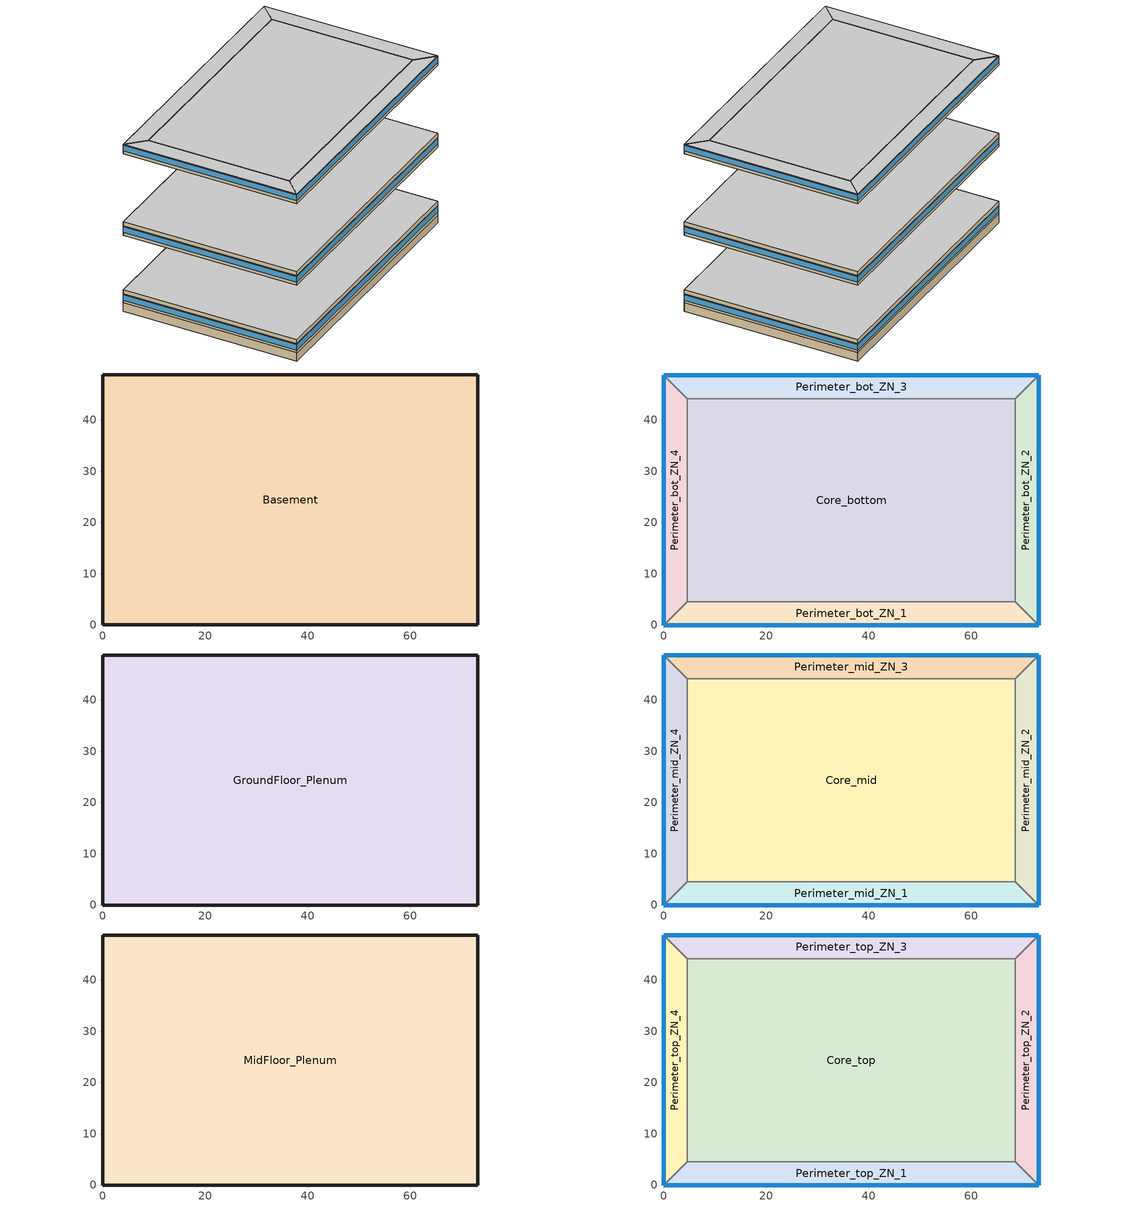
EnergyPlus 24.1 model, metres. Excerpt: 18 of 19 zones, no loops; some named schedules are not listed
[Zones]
Basement
 floor ground (ext-slab): 73.11,48.78 73.11,0.04 0,0.04 0,48.78 z-2.24
 wall ground (Underground Wall Non-res): 73.11,0.04 73.11,48.78 0,48.78 0,0.04 73.11,0.04 z-2.24:0.2
Core_bottom
 floor to Basement (INT-FLOOR-TOPSIDE): 68.53,44.16 68.53,4.57 4.57,4.57 4.57,44.16 z0
 wall to Perimeter_bot_ZN_2 (int-walls): 68.53,4.57 68.53,44.16 z0:2.74
 wall to Perimeter_bot_ZN_3 (int-walls): 68.53,44.16 4.57,44.16 z0:2.74
 wall to Perimeter_bot_ZN_1 (int-walls): 4.57,4.57 68.53,4.57 z0:2.74
 wall to Perimeter_bot_ZN_4 (int-walls): 4.57,44.16 4.57,4.57 z0:2.74
Perimeter_bot_ZN_1
 floor to Basement (INT-FLOOR-TOPSIDE): 68.53,4.57 73.11,0 0,0 4.57,4.57 z0
 wall outside (Mass Non-res Ext Wall): 0,0 73.11,0 z0:2.74
 wall to Perimeter_bot_ZN_2 (int-walls): 73.11,0 68.53,4.57 z0:2.74
 wall to Perimeter_bot_ZN_4 (int-walls): 4.57,4.57 0,0 z0:2.74
 window (Window Non-res Fixed): 0,0 73.11,0 z0.91:2.5
Perimeter_bot_ZN_2
 floor to Basement (INT-FLOOR-TOPSIDE): 68.53,44.16 73.11,48.74 73.11,0 68.53,4.57 z0
 wall outside (Mass Non-res Ext Wall): 73.11,0 73.11,48.74 z0:2.74
 wall to Perimeter_bot_ZN_3 (int-walls): 73.11,48.74 68.53,44.16 z0:2.74
 window (Window Non-res Fixed): 73.11,0 73.11,48.74 z0.91:2.5
Perimeter_bot_ZN_3
 floor to Basement (INT-FLOOR-TOPSIDE): 4.57,44.16 0,48.74 73.11,48.74 68.53,44.16 z0
 wall outside (Mass Non-res Ext Wall): 73.11,48.74 0,48.74 z0:2.74
 wall to Perimeter_bot_ZN_4 (int-walls): 0,48.74 4.57,44.16 z0:2.74
 window (Window Non-res Fixed): 73.11,48.74 0,48.74 z0.91:2.5
Perimeter_bot_ZN_4
 floor to Basement (INT-FLOOR-TOPSIDE): 4.57,4.57 0,0 0,48.74 4.57,44.16 z0
 wall outside (Mass Non-res Ext Wall): 0,48.74 0,0 z0:2.74
 window (Window Non-res Fixed): 0,48.74 0,0 z0.91:2.5
GroundFloor_Plenum
 floor to Perimeter_bot_ZN_1 (DropCeiling): 4.57,4.57 68.53,4.57 73.11,0 0,0 z2.74
 floor to Perimeter_bot_ZN_2 (DropCeiling): 73.11,48.74 73.11,0 68.53,4.57 68.53,44.16 z2.74
 floor to Perimeter_bot_ZN_3 (DropCeiling): 68.53,44.16 4.57,44.16 0,48.74 73.11,48.74 z2.74
 floor to Perimeter_bot_ZN_4 (DropCeiling): 4.57,44.16 4.57,4.57 0,0 0,48.74 z2.74
 floor to Core_bottom (DropCeiling): 68.53,4.57 4.57,4.57 4.57,44.16 68.53,44.16 z2.74
 wall outside (Mass Non-res Ext Wall): 73.11,0 73.11,48.74 0,48.74 0,0 73.11,0 z2.74:3.96
 ceiling adiabatic (INT-FLOOR-UNDERSIDE): 73.11,0 73.11,48.74 0,48.74 0,0 z3.96
Core_mid
 floor adiabatic (INT-FLOOR-TOPSIDE): 68.53,44.16 68.53,4.57 4.57,4.57 4.57,44.16 z19.82
 wall to Perimeter_mid_ZN_2 (int-walls): 68.53,4.57 68.53,44.16 z19.82:22.56
 wall to Perimeter_mid_ZN_3 (int-walls): 68.53,44.16 4.57,44.16 z19.82:22.56
 wall to Perimeter_mid_ZN_1 (int-walls): 4.57,4.57 68.53,4.57 z19.82:22.56
 wall to Perimeter_mid_ZN_4 (int-walls): 4.57,44.16 4.57,4.57 z19.82:22.56
Perimeter_mid_ZN_1
 floor adiabatic (INT-FLOOR-TOPSIDE): 68.53,4.57 73.11,0 0,0 4.57,4.57 z19.82
 wall outside (Mass Non-res Ext Wall): 0,0 73.11,0 z19.82:22.56
 wall to Perimeter_mid_ZN_2 (int-walls): 73.11,0 68.53,4.57 z19.82:22.56
 wall to Perimeter_mid_ZN_4 (int-walls): 4.57,4.57 0,0 z19.82:22.56
 window (Window Non-res Fixed): 0,0 73.11,0 z20.73:22.32
Perimeter_mid_ZN_2
 floor adiabatic (INT-FLOOR-TOPSIDE): 68.53,44.16 73.11,48.74 73.11,0 68.53,4.57 z19.82
 wall outside (Mass Non-res Ext Wall): 73.11,0 73.11,48.74 z19.82:22.56
 wall to Perimeter_mid_ZN_3 (int-walls): 73.11,48.74 68.53,44.16 z19.82:22.56
 window (Window Non-res Fixed): 73.11,0 73.11,48.74 z20.73:22.32
Perimeter_mid_ZN_3
 floor adiabatic (INT-FLOOR-TOPSIDE): 4.57,44.16 0,48.74 73.11,48.74 68.53,44.16 z19.82
 wall outside (Mass Non-res Ext Wall): 73.11,48.74 0,48.74 z19.82:22.56
 wall to Perimeter_mid_ZN_4 (int-walls): 0,48.74 4.57,44.16 z19.82:22.56
 window (Window Non-res Fixed): 73.11,48.74 0,48.74 z20.73:22.32
Perimeter_mid_ZN_4
 floor adiabatic (INT-FLOOR-TOPSIDE): 4.57,4.57 0,0 0,48.74 4.57,44.16 z19.82
 wall outside (Mass Non-res Ext Wall): 0,48.74 0,0 z19.82:22.56
 window (Window Non-res Fixed): 0,48.74 0,0 z20.73:22.32
MidFloor_Plenum
 floor to Perimeter_mid_ZN_1 (DropCeiling): 73.11,0 0,0 4.57,4.57 68.53,4.57 z22.56
 floor to Perimeter_mid_ZN_2 (DropCeiling): 73.11,0 68.53,4.57 68.53,44.16 73.11,48.74 z22.56
 floor to Perimeter_mid_ZN_3 (DropCeiling): 0,48.74 73.11,48.74 68.53,44.16 4.57,44.16 z22.56
 floor to Perimeter_mid_ZN_4 (DropCeiling): 0,0 0,48.74 4.57,44.16 4.57,4.57 z22.56
 floor to Core_mid (DropCeiling): 68.53,4.57 4.57,4.57 4.57,44.16 68.53,44.16 z22.56
 wall outside (Mass Non-res Ext Wall): 73.11,0 73.11,48.74 0,48.74 0,0 73.11,0 z22.56:23.78
 ceiling adiabatic (INT-FLOOR-UNDERSIDE): 73.11,48.74 0,48.74 0,0 73.11,0 z23.78
Core_top
 floor adiabatic (INT-FLOOR-TOPSIDE): 68.53,44.16 68.53,4.57 4.57,4.57 4.57,44.16 z43.6
 wall to Perimeter_top_ZN_2 (int-walls): 68.53,4.57 68.53,44.16 z43.6:46.34
 wall to Perimeter_top_ZN_3 (int-walls): 68.53,44.16 4.57,44.16 z43.6:46.34
 wall to Perimeter_top_ZN_1 (int-walls): 4.57,4.57 68.53,4.57 z43.6:46.34
 wall to Perimeter_top_ZN_4 (int-walls): 4.57,44.16 4.57,4.57 z43.6:46.34
 ceiling to TopFloor_Plenum (DropCeiling): 4.57,44.16 4.57,4.57 68.53,4.57 68.53,44.16 z46.34
Perimeter_top_ZN_1
 floor adiabatic (INT-FLOOR-TOPSIDE): 68.53,4.57 73.11,0 0,0 4.57,4.57 z43.6
 wall outside (Mass Non-res Ext Wall): 0,0 73.11,0 z43.6:46.34
 wall to Perimeter_top_ZN_2 (int-walls): 73.11,0 68.53,4.57 z43.6:46.34
 wall to Perimeter_top_ZN_4 (int-walls): 4.57,4.57 0,0 z43.6:46.34
 window (Window Non-res Fixed): 0,0 73.11,0 z44.51:46.1
 ceiling to TopFloor_Plenum (DropCeiling): 4.57,4.57 0,0 73.11,0 68.53,4.57 z46.34
Perimeter_top_ZN_2
 floor adiabatic (INT-FLOOR-TOPSIDE): 68.53,44.16 73.11,48.74 73.11,0 68.53,4.57 z43.6
 wall outside (Mass Non-res Ext Wall): 73.11,0 73.11,48.74 z43.6:46.34
 wall to Perimeter_top_ZN_3 (int-walls): 73.11,48.74 68.53,44.16 z43.6:46.34
 window (Window Non-res Fixed): 73.11,0 73.11,48.74 z44.51:46.1
 ceiling to TopFloor_Plenum (DropCeiling): 68.53,4.57 73.11,0 73.11,48.74 68.53,44.16 z46.34
Perimeter_top_ZN_3
 floor adiabatic (INT-FLOOR-TOPSIDE): 4.57,44.16 0,48.74 73.11,48.74 68.53,44.16 z43.6
 wall outside (Mass Non-res Ext Wall): 73.11,48.74 0,48.74 z43.6:46.34
 wall to Perimeter_top_ZN_4 (int-walls): 0,48.74 4.57,44.16 z43.6:46.34
 window (Window Non-res Fixed): 73.11,48.74 0,48.74 z44.51:46.1
 ceiling to TopFloor_Plenum (DropCeiling): 68.53,44.16 73.11,48.74 0,48.74 4.57,44.16 z46.34
Perimeter_top_ZN_4
 floor adiabatic (INT-FLOOR-TOPSIDE): 4.57,4.57 0,0 0,48.74 4.57,44.16 z43.6
 wall outside (Mass Non-res Ext Wall): 0,48.74 0,0 z43.6:46.34
 window (Window Non-res Fixed): 0,48.74 0,0 z44.51:46.1
 ceiling to TopFloor_Plenum (DropCeiling): 4.57,44.16 0,48.74 0,0 4.57,4.57 z46.34
[Building]
Ref Bldg Large Office New2004_v1.3_5.0: Loads convergence tolerance value=0.04; Maximum number of warmup days=25; Minimum number of warmup days=6; North axis=0; Solar distribution=FullInteriorAndExterior; Temperature convergence tolerance value=0.2; Terrain=City
[Site:GroundTemperature:BuildingSurface]
19.527, 19.502, 19.536, 19.598, 20.002, 21.64, 22.225, 22.375, 21.449, 20.121, 19.802, 19.633
[Site:Location]
USA IL-CHICAGO-OHARE: Elevation=190; Latitude=41.77; Longitude=-87.75; Time zone=-6
[Site:WaterMainsTemperature]
Annual average outdoor air temperature=9.69; Calculation method=Correlation; Maximum difference in monthly average outdoor air temperatures=28.1
[SizingPeriod:DesignDay] Barometric pressure=99063; Day of month=21; Daylight saving time indicator=No; Humidity condition type=WetBulb; Rain indicator=No; Snow indicator=No; Solar model indicator=ASHRAEClearSky
Name | Daily dry bulb temperature range | Day type | Maximum dry bulb temperature | Month | Sky clearness | Wetbulb or dewpoint at maximum dry bulb | Wind direction | Wind speed
CHICAGO Ann Clg .4% Condns WB=>MDB | 10.7 | SummerDesignDay | 31.2 | 7 | 1 | 25.5 | 230 | 5.3
CHICAGO Ann Htg 99.6% Condns DB | 0 | WinterDesignDay | -20.6 | 1 | 0 | -20.6 | 270 | 4.9
[Construction]
DropCeiling: Std AC02
INT-FLOOR-TOPSIDE: MAT-CC05 4 HW CONCRETE, CP02 CARPET PAD
INT-FLOOR-UNDERSIDE: CP02 CARPET PAD, MAT-CC05 4 HW CONCRETE
InteriorFurnishings: Std Wood 6inch
Mass Non-res Ext Wall: 1IN Stucco, 8IN Concrete HW, Mass NonRes Wall Insulation, 1/2IN Gypsum
Underground Wall Non-res: 8IN Concrete HW, UGWall NonRes Insulation
Window Non-res Fixed: NonRes Fixed Assembly Window
ext-slab: HW CONCRETE, CP02 CARPET PAD
int-walls: 1/2IN Gypsum, 1/2IN Gypsum
[Material] Thermal absorptance=0.9
Name | Conductivity | Density | Roughness | Solar absorptance | Specific heat | Thickness | Visible absorptance
1/2IN Gypsum | 0.16 | 784.9 | Smooth | 0.92 | 830 | 0.0127 | 0.92
1IN Stucco | 0.6918 | 1858 | Smooth | 0.92 | 837 | 0.0253 | 0.92
8IN CONCRETE HW | 1.311 | 2240 | Rough | 0.7 | 836.8 | 0.2032 | 0.7
HW CONCRETE; MAT-CC05 4 HW CONCRETE | 1.311 | 2240 | Rough | 0.7 | 836.8 | 0.1016 | 0.7
Mass NonRes Wall Insulation | 0.049 | 265 | MediumRough | 0.7 | 836.8 | 0.0495495 | 0.7
Std AC02 | 0.057 | 288 | MediumSmooth | 0.7 | 1339 | 0.0127 | 0.2
Std Wood 6inch | 0.12 | 540 | MediumSmooth | 0.7 | 1210 | 0.15 | 0.7
UGWall NonRes Insulation | 0.049 | 265 | MediumRough | 0.7 | 836.8 | 0.0001 | 0.7
[Material:NoMass]
CP02 CARPET PAD: Roughness=VeryRough; Solar absorptance=0.7; Thermal absorptance=0.9; Thermal resistance=0.2165; Visible absorptance=0.8
[WindowMaterial:SimpleGlazingSystem]
NonRes Fixed Assembly Window: Solar heat gain coefficient=0.39; U factor=3.23646
[AirLoopHVAC:ReturnPlenum]
Name | Zone
VAV_1 Return Plenum | GroundFloor_Plenum
VAV_2 Return Plenum | MidFloor_Plenum
[AvailabilityManager:NightCycle] Applicability schedule=ALWAYS_ON; Control type=CycleOnAny; Cycling run time=1800; Cycling run time control type=FixedRunTime; Fan schedule=HVACOperationSchd; Thermostat tolerance=1
VAV_1 Availability Manager; VAV_2 Availability Manager; VAV_3 Availability Manager; VAV_5 Availability Manager
[ElectricEquipment] Design level calculation method=Watts/Area; End use subcategory=General; Fraction latent=0; Fraction lost=0; Fraction radiant=0.5; Schedule=BLDG_EQUIP_SCH; Watts per floor area=10.76
Name | Zone or zonelist or space or spacelist
Basement_PlugMisc_Equip | Basement
Core_bottom_PlugMisc_Equip | Core_bottom
Core_mid_PlugMisc_Equip | Core_mid
Core_top_PlugMisc_Equip | Core_top
Perimeter_bot_ZN_1_PlugMisc_Equip | Perimeter_bot_ZN_1
Perimeter_bot_ZN_2_PlugMisc_Equip | Perimeter_bot_ZN_2
Perimeter_bot_ZN_3_PlugMisc_Equip | Perimeter_bot_ZN_3
Perimeter_bot_ZN_4_PlugMisc_Equip | Perimeter_bot_ZN_4
Perimeter_mid_ZN_1_PlugMisc_Equip | Perimeter_mid_ZN_1
Perimeter_mid_ZN_2_PlugMisc_Equip | Perimeter_mid_ZN_2
Perimeter_mid_ZN_3_PlugMisc_Equip | Perimeter_mid_ZN_3
Perimeter_mid_ZN_4_PlugMisc_Equip | Perimeter_mid_ZN_4
Perimeter_top_ZN_1_PlugMisc_Equip | Perimeter_top_ZN_1
Perimeter_top_ZN_2_PlugMisc_Equip | Perimeter_top_ZN_2
Perimeter_top_ZN_3_PlugMisc_Equip | Perimeter_top_ZN_3
Perimeter_top_ZN_4_PlugMisc_Equip | Perimeter_top_ZN_4
[ElectricLoadCenter:Distribution]
Grid Battery Load Center: Design storage control charge power=500000; Design storage control discharge power=500000; Electrical buss type=DirectCurrentWithInverterDCStorage; Electrical storage object=Battery; Generator demand limit scheme purchased electric demand limit=0; Inverter=Storage Inverter; Maximum storage state of charge fraction=0.96; Minimum storage state of charge fraction=0.4; Storage charge power fraction schedule=Charge Schedule; Storage converter object=Grid Charge Converter; Storage discharge power fraction schedule=Discharge Schedule; Storage operation scheme=TrackChargeDischargeSchedules
[ElectricLoadCenter:Inverter:LookUpTable]
Storage Inverter: Availability schedule=ALWAYS_ON; Efficiency at 10 power and nominal voltage=0.839; Efficiency at 20 power and nominal voltage=0.897; Efficiency at 30 power and nominal voltage=0.916; Efficiency at 50 power and nominal voltage=0.931; Efficiency at 75 power and nominal voltage=0.934; Efficiency at 100 power and nominal voltage=0.93; Night tare loss power=200; Nominal voltage input=368; Radiative fraction=0.25; Rated maximum continuous output power=14000
[ElectricLoadCenter:Storage:Converter]
Grid Charge Converter: Ancillary power consumed in standby=20; Availability schedule=ALWAYS_ON; Power conversion efficiency method=SimpleFixed; Radiative fraction=0.25; Simple fixed efficiency=0.95
[ElectricLoadCenter:Storage:Simple]
Battery: Availability schedule=ALWAYS_ON; Initial state of charge=5e+11; Maximum power for charging=200000; Maximum power for discharging=200000; Maximum storage capacity=1e+12; Nominal discharging energetic efficiency=0.8; Nominal energetic efficiency for charging=0.8; Radiative fraction for zone heat gains=0
[Exterior:FuelEquipment]
Elevators: Design level=244444; End use subcategory=Elevators; Fuel use type=Electricity; Schedule=BLDG_ELEVATORS
[Exterior:Lights]
Exterior Facade Lighting: Control option=AstronomicalClock; Design level=51262; End use subcategory=Exterior Facade Lighting; Schedule=ALWAYS_ON
[InternalMass] Construction=InteriorFurnishings
Name | Zone or zonelist | Surface area
Basement Internal Mass | Basement | 7126.212
Core_bottom Internal Mass | Core_bottom | 5064.65
Core_mid Internal Mass | Core_mid | 5064.65
Core_top Internal Mass | Core_top | 5064.65
Perimeter_bot_ZN_1 Internal Mass | Perimeter_bot_ZN_1 | 626.8394
Perimeter_bot_ZN_2 Internal Mass | Perimeter_bot_ZN_2 | 403.9503
Perimeter_bot_ZN_3 Internal Mass | Perimeter_bot_ZN_3 | 626.8257
Perimeter_bot_ZN_4 Internal Mass | Perimeter_bot_ZN_4 | 403.9503
Perimeter_mid_ZN_1 Internal Mass | Perimeter_mid_ZN_1 | 626.8394
Perimeter_mid_ZN_2 Internal Mass | Perimeter_mid_ZN_2 | 403.9503
Perimeter_mid_ZN_3 Internal Mass | Perimeter_mid_ZN_3 | 626.8257
Perimeter_mid_ZN_4 Internal Mass | Perimeter_mid_ZN_4 | 403.9503
Perimeter_top_ZN_1 Internal Mass | Perimeter_top_ZN_1 | 626.8394
Perimeter_top_ZN_2 Internal Mass | Perimeter_top_ZN_2 | 403.9503
Perimeter_top_ZN_3 Internal Mass | Perimeter_top_ZN_3 | 626.8257
Perimeter_top_ZN_4 Internal Mass | Perimeter_top_ZN_4 | 403.9503
[Lights] Design level calculation method=Watts/Area; End use subcategory=General; Fraction radiant=0.7; Fraction replaceable=1; Fraction visible=0.2; Return air fraction=0; Return air fraction calculated from plenum temperature=No; Schedule=BLDG_LIGHT_SCH; Watts per floor area=10.76
Name | Zone or zonelist or space or spacelist
Basement_Lights | Basement
Core_bottom_Lights | Core_bottom
Core_mid_Lights | Core_mid
Core_top_Lights | Core_top
Perimeter_bot_ZN_1_Lights | Perimeter_bot_ZN_1
Perimeter_bot_ZN_2_Lights | Perimeter_bot_ZN_2
Perimeter_bot_ZN_3_Lights | Perimeter_bot_ZN_3
Perimeter_bot_ZN_4_Lights | Perimeter_bot_ZN_4
Perimeter_mid_ZN_1_Lights | Perimeter_mid_ZN_1
Perimeter_mid_ZN_2_Lights | Perimeter_mid_ZN_2
Perimeter_mid_ZN_3_Lights | Perimeter_mid_ZN_3
Perimeter_mid_ZN_4_Lights | Perimeter_mid_ZN_4
Perimeter_top_ZN_1_Lights | Perimeter_top_ZN_1
Perimeter_top_ZN_2_Lights | Perimeter_top_ZN_2
Perimeter_top_ZN_3_Lights | Perimeter_top_ZN_3
Perimeter_top_ZN_4_Lights | Perimeter_top_ZN_4
[People] Activity level schedule=ACTIVITY_SCH; Air velocity schedule=AIR_VELO_SCH; Clothing insulation calculation method=ClothingInsulationSchedule; Clothing insulation schedule=CLOTHING_SCH; Enable ashrae 55 comfort warnings=No; Fraction radiant=0.3; Mean radiant temperature calculation type=EnclosureAveraged; Number of people calculation method=Area/Person; Number of people schedule=BLDG_OCC_SCH; Sensible heat fraction=Autocalculate; Thermal comfort model 1 type=Fanger; Work efficiency schedule=WORK_EFF_SCH
Name | Floor area per person | Zone or zonelist or space or spacelist
Basement People | 37.16 | Basement
Core_bottom People | 18.58 | Core_bottom
Core_mid People | 18.58 | Core_mid
Core_top People | 18.58 | Core_top
Perimeter_bot_ZN_1 People | 18.58 | Perimeter_bot_ZN_1
Perimeter_bot_ZN_2 People | 18.58 | Perimeter_bot_ZN_2
Perimeter_bot_ZN_3 People | 18.58 | Perimeter_bot_ZN_3
Perimeter_bot_ZN_4 People | 18.58 | Perimeter_bot_ZN_4
Perimeter_mid_ZN_1 People | 18.58 | Perimeter_mid_ZN_1
Perimeter_mid_ZN_2 People | 18.58 | Perimeter_mid_ZN_2
Perimeter_mid_ZN_3 People | 18.58 | Perimeter_mid_ZN_3
Perimeter_mid_ZN_4 People | 18.58 | Perimeter_mid_ZN_4
Perimeter_top_ZN_1 People | 18.58 | Perimeter_top_ZN_1
Perimeter_top_ZN_2 People | 18.58 | Perimeter_top_ZN_2
Perimeter_top_ZN_3 People | 18.58 | Perimeter_top_ZN_3
Perimeter_top_ZN_4 People | 18.58 | Perimeter_top_ZN_4
[UtilityCost:Charge:Block] Category variable=EnergyCharges; Season=Annual; Source variable=totalEnergy
Name | Block 1 cost per unit value or variable | Block 2 cost per unit value or variable | Block 3 cost per unit value or variable | Block 4 cost per unit value or variable | Block size 1 value or variable | Block size 2 value or variable | Block size 3 value or variable | Block size 4 value or variable | Tariff | Utility cost charge block | Block size multiplier value or variable
UtilityCost:Charge:Block 1 | 0.108222 | 0.087021 | 0.07842 | 0.05832 | 300 | 700 | 1500 | remaining | PSI_LLF_LowLoadFactorService | AnnualEnergyCharge
UtilityCost:Charge:Block 2 | 0 | 0.051773 | 0.046965 |  | 190 | 110 | remaining |  | PSI_LLF_LowLoadFactorService | AnnualDemandBaseCharge | TotalDemand
UtilityCost:Charge:Block 3 | 0.082409 | 0.072873 | 0.061696 | 0.041179 | 300 | 700 | 1500 | remaining | PSI_CS_CommercialElectricService | AnnualEnergyCharge
[UtilityCost:Charge:Simple] Season=Annual
Name | Category variable | Cost per unit value or variable | Source variable | Tariff | Utility cost charge simple
UtilityCost:Charge:Simple 1 | EnergyCharges | 0.002028 | totalEnergy | PSI_LLF_LowLoadFactorService | FuelCostAdjustEnergyCharge
UtilityCost:Charge:Simple 2 | EnergyCharges | 0.000536 | totalEnergy | PSI_LLF_LowLoadFactorService | QualPollutionControlAdjustEnergyCharge
UtilityCost:Charge:Simple 3 | EnergyCharges | 0.001127 | totalEnergy | PSI_LLF_LowLoadFactorService | SoxNoxRiderAdjustEnergyCharge
UtilityCost:Charge:Simple 4 | EnergyCharges | -0.00037 | totalEnergy | PSI_LLF_LowLoadFactorService | DSMRiderAdjustEnergyCharge
UtilityCost:Charge:Simple 5 | EnergyCharges | -3.1e-05 | totalEnergy | PSI_LLF_LowLoadFactorService | PurchPowerTrackerAdjustEnergyCharge
UtilityCost:Charge:Simple 6 | EnergyCharges | -0.000216 | totalEnergy | PSI_LLF_LowLoadFactorService | MidwestISOAdjustEnergyCharge
UtilityCost:Charge:Simple 7 | EnergyCharges | 0.000833 | totalEnergy | PSI_LLF_LowLoadFactorService | CleanCoalRiderEnergyCharge
UtilityCost:Charge:Simple 8 | Taxes | 0.08 | SubTotal | PSI_LLF_LowLoadFactorService | TaxofeightPercent
UtilityCost:Charge:Simple 9 | EnergyCharges | 0.002028 | totalEnergy | PSI_CS_CommercialElectricService | FuelCostAdjustEnergyCharge
[Zone] Floor area=Autocalculate; Type=1
Name | Multiplier | Part of total floor area
Basement; Core_bottom; Core_top; Perimeter_bot_ZN_1; Perimeter_bot_ZN_2; Perimeter_bot_ZN_3; Perimeter_bot_ZN_4; Perimeter_top_ZN_1; Perimeter_top_ZN_2; Perimeter_top_ZN_3; Perimeter_top_ZN_4 | 1 | Yes
Core_mid; Perimeter_mid_ZN_1; Perimeter_mid_ZN_2; Perimeter_mid_ZN_3; Perimeter_mid_ZN_4 | 10 | Yes
GroundFloor_Plenum | 1 | No
MidFloor_Plenum | 10 | No
[ZoneInfiltration:DesignFlowRate] Constant term coefficient=1; Design flow rate calculation method=Flow/ExteriorArea; Flow rate per exterior surface area=0.000302; Schedule=INFIL_QUARTER_ON_SCH; Temperature term coefficient=0; Velocity squared term coefficient=0; Velocity term coefficient=0
Name | Zone or zonelist or space or spacelist
GroundFloor_Plenum_Infiltration | GroundFloor_Plenum
MidFloor_Plenum_Infiltration | MidFloor_Plenum
Perimeter_bot_ZN_1_Infiltration | Perimeter_bot_ZN_1
Perimeter_bot_ZN_2_Infiltration | Perimeter_bot_ZN_2
Perimeter_bot_ZN_3_Infiltration | Perimeter_bot_ZN_3
Perimeter_bot_ZN_4_Infiltration | Perimeter_bot_ZN_4
Perimeter_mid_ZN_1_Infiltration | Perimeter_mid_ZN_1
Perimeter_mid_ZN_2_Infiltration | Perimeter_mid_ZN_2
Perimeter_mid_ZN_3_Infiltration | Perimeter_mid_ZN_3
Perimeter_mid_ZN_4_Infiltration | Perimeter_mid_ZN_4
Perimeter_top_ZN_1_Infiltration | Perimeter_top_ZN_1
Perimeter_top_ZN_2_Infiltration | Perimeter_top_ZN_2
Perimeter_top_ZN_3_Infiltration | Perimeter_top_ZN_3
Perimeter_top_ZN_4_Infiltration | Perimeter_top_ZN_4
